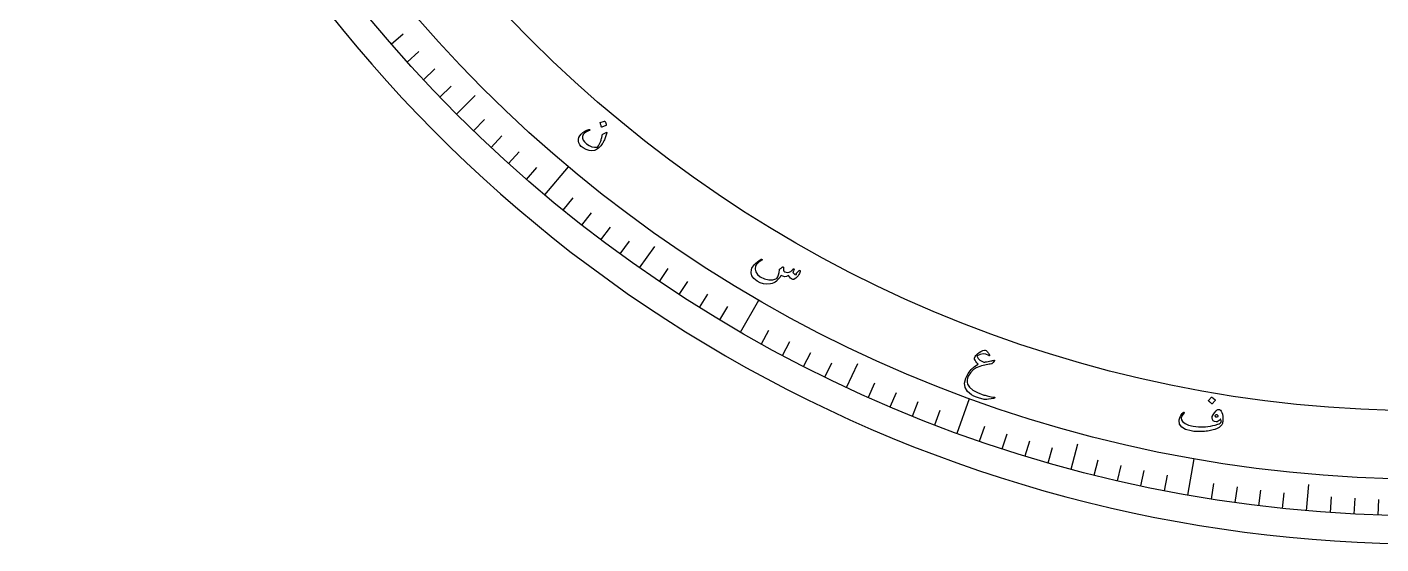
# Model space of a CAD drawing. Header units: millimetres. Extents: x -86 to 86, y -85 to 109.
# Drawn here: x -85 to -2.7, y -85 to -53.6 of the extents above; entities that cross this region are included whole.
import ezdxf

# ---------------------------------------------------------------- set-up
doc = ezdxf.new("R2010")
doc.units = ezdxf.units.MM
for name, color, linetype in [('CUT_OUTER', 1, 'Continuous'), ('ENGRAVE', 7, 'Continuous'), ('ENGRAVE_FINE', 8, 'Continuous'), ('TEXT', 5, 'Continuous')]:
    doc.layers.add(name, color=color, linetype=linetype)

msp = doc.modelspace()

# ---------------------------------------------------------------- linework, layer by layer
at = {"layer": 'CUT_OUTER'}
msp.add_arc((0.0001, -0.0001), 84.9999, 179.936691, 0.00008, dxfattribs=at)
at = {"layer": 'ENGRAVE'}
for points in [[(-58.902, -58.902), (-57.775, -57.775)], [(-53.5442, -63.8115), (-52.11, -62.1023)], [(-47.7789, -68.2354), (-46.8648, -66.9298)], [(-41.65, -72.1399), (-40.5344, -70.2076)], [(-35.2041, -75.4954), (-34.5306, -74.051)], [(-28.4903, -78.2764), (-27.7271, -76.1797)], [(-21.5596, -80.4616), (-21.1471, -78.9222)], [(-14.4649, -82.0345), (-14.0774, -79.8371)], [(-7.2601, -82.983), (-7.1212, -81.3953)]]:
    msp.add_lwpolyline(points, dxfattribs=at)
for radius in [83.3, 83.3, 81.0687, 76.925, 76.925]:
    msp.add_circle((0, 0), radius, dxfattribs=at)
at = {"layer": 'ENGRAVE_FINE'}
for points in [[(-62.8673, -54.6497), (-62.1456, -54.0224)], [(-61.904, -55.7386), (-61.1933, -55.0987)], [(-60.9218, -56.8105), (-60.2224, -56.1583)], [(-59.921, -57.865), (-59.2331, -57.2008)], [(-57.865, -59.921), (-57.2008, -59.2331)], [(-56.8105, -60.9218), (-56.1583, -60.2224)], [(-55.7386, -61.904), (-55.0987, -61.1933)], [(-54.6497, -62.8673), (-54.0224, -62.1456)], [(-52.4224, -64.7363), (-51.8206, -63.9931)], [(-51.2846, -65.6413), (-50.6959, -64.8878)], [(-50.1312, -66.5263), (-49.5557, -65.7626)], [(-48.9625, -67.3911), (-48.4004, -66.6175)], [(-46.5808, -69.0588), (-46.046, -68.2661)], [(-45.3684, -69.8613), (-44.8476, -69.0593)], [(-44.1423, -70.6424), (-43.6355, -69.8315)], [(-42.9027, -71.402), (-42.4102, -70.5824)], [(-40.3846, -72.8558), (-39.921, -72.0195)], [(-39.107, -73.5495), (-38.658, -72.7052)], [(-37.8174, -74.2208), (-37.3833, -73.3688)], [(-36.5163, -74.8695), (-36.0971, -74.0101)], [(-33.8812, -76.0983), (-33.4922, -75.2248)], [(-32.5479, -76.6781), (-32.1743, -75.7978)], [(-31.2047, -77.2344), (-30.8465, -76.3478)], [(-29.8521, -77.7672), (-29.5094, -76.8745)], [(-27.1198, -78.7617), (-26.8085, -77.8575)], [(-25.7411, -79.223), (-25.4456, -78.3136)], [(-24.3546, -79.6602), (-24.075, -78.7457)], [(-22.9606, -80.0731), (-22.697, -79.1539)], [(-20.1521, -80.8256), (-19.9208, -79.8978)], [(-18.7384, -81.165), (-18.5233, -80.2333)], [(-17.319, -81.4797), (-17.1202, -80.5443)], [(-15.8944, -81.7695), (-15.7119, -80.8309)], [(-13.031, -82.2744), (-12.8814, -81.33)], [(-11.5931, -82.4893), (-11.46, -81.5424)], [(-10.1517, -82.6791), (-10.0352, -81.73)], [(-8.7072, -82.8437), (-8.6073, -81.8927)], [(-5.8107, -83.0971), (-5.744, -82.1432)], [(-4.3596, -83.1858), (-4.3095, -82.2309)], [(-2.9071, -83.2493), (-2.8738, -82.2936)]]:
    msp.add_lwpolyline(points, dxfattribs=at)
at = {"layer": 'TEXT'}
for points in [[(-49.7803, -60.0442), (-49.7937, -60.1004), (-49.8092, -60.1578), (-49.8267, -60.2166), (-49.8463, -60.2766), (-49.8684, -60.3381), (-49.8936, -60.4009), (-49.9219, -60.4651), (-49.9533, -60.5308), (-49.9864, -60.5947), (-50.0218, -60.6559), (-50.0595, -60.7145), (-50.0994, -60.7705), (-50.1418, -60.824), (-50.1867, -60.8752), (-50.2342, -60.924), (-50.2842, -60.9704), (-50.341, -61.0157), (-50.3985, -61.0533), (-50.4568, -61.0833), (-50.5159, -61.1057), (-50.6775, -61.1341), (-50.8464, -61.1179), (-51.0222, -61.057), (-51.2049, -60.9512), (-51.3223, -60.8572), (-51.4102, -60.757), (-51.4686, -60.651), (-51.4975, -60.539), (-51.496, -60.4279), (-51.4682, -60.3199), (-51.4141, -60.2152), (-51.3337, -60.1137), (-51.2314, -60.0208), (-51.1178, -59.9447), (-50.9928, -59.8852), (-50.8566, -59.8424), (-50.8385, -59.8396), (-50.8247, -59.8413), (-50.8151, -59.8475), (-50.8097, -59.858), (-50.8082, -59.8719), (-50.8147, -59.884), (-50.8293, -59.8943), (-50.8518, -59.9029), (-51.0082, -59.9698), (-51.1257, -60.0499), (-51.2044, -60.1435), (-51.244, -60.2506), (-51.245, -60.3627), (-51.2072, -60.4753), (-51.1306, -60.5883), (-51.0152, -60.7015), (-50.8538, -60.812), (-50.688, -60.8841), (-50.5182, -60.9177), (-50.3444, -60.9128), (-50.3397, -60.9114), (-50.3345, -60.908), (-50.3286, -60.9027), (-50.322, -60.8954), (-50.2764, -60.8332), (-50.2319, -60.7538), (-50.1884, -60.657), (-50.1459, -60.5429), (-50.1264, -60.4839), (-50.1088, -60.4286), (-50.0932, -60.3768), (-50.0795, -60.3287), (-50.0681, -60.2841), (-50.0592, -60.2432), (-50.0528, -60.206), (-50.0489, -60.1724), (-50.0462, -60.1555), (-50.0413, -60.1418), (-50.0342, -60.1315), (-50.0249, -60.1245), (-49.8094, -60.0081), (-49.7944, -60.0033), (-49.7845, -60.0078), (-49.7798, -60.0214), (-49.7803, -60.0442)], [(-49.9151, -59.3315), (-49.9097, -59.3309), (-49.9042, -59.3326), (-49.8985, -59.3364), (-49.8927, -59.3423), (-49.8633, -59.3986), (-49.8399, -59.4568), (-49.8225, -59.5169), (-49.8111, -59.579), (-49.8114, -59.5868), (-49.8137, -59.5928), (-49.8181, -59.5972), (-49.8245, -59.5998), (-50.0836, -59.6873), (-50.0912, -59.6881), (-50.0973, -59.6848), (-50.1019, -59.6772), (-50.1048, -59.6654), (-50.1074, -59.6552), (-50.1118, -59.6395), (-50.118, -59.6183), (-50.126, -59.5915), (-50.136, -59.559), (-50.1484, -59.5204), (-50.1631, -59.4759), (-50.1802, -59.4253), (-50.1818, -59.4179), (-50.1812, -59.4124), (-50.1782, -59.4089), (-50.1729, -59.4073)], [(-38.0938, -68.4018), (-38.0826, -68.3927), (-38.0719, -68.3876), (-38.0618, -68.3866), (-38.0522, -68.3898), (-38.0418, -68.3973), (-38.0345, -68.4066), (-38.0304, -68.4177), (-38.0295, -68.4305), (-38.033, -68.4725), (-38.0452, -68.5201), (-38.0663, -68.5734), (-38.0962, -68.6324), (-38.1544, -68.7234), (-38.2217, -68.8033), (-38.2982, -68.8718), (-38.3839, -68.9291), (-38.4088, -68.9406), (-38.4325, -68.9469), (-38.4552, -68.9481), (-38.4768, -68.9442), (-38.5448, -68.9117), (-38.6089, -68.8606), (-38.6691, -68.7909), (-38.7255, -68.7026), (-38.8456, -68.7571), (-38.9606, -68.7734), (-39.0706, -68.7514), (-39.1752, -68.6912), (-39.2107, -68.7455), (-39.2465, -68.7968), (-39.2826, -68.8451), (-39.3189, -68.8903), (-39.3558, -68.9328), (-39.3933, -68.9729), (-39.4314, -69.0107), (-39.4703, -69.0461), (-39.5477, -69.1057), (-39.6332, -69.1528), (-39.7268, -69.1872), (-39.8284, -69.2088), (-40.0448, -69.2214), (-40.2528, -69.1975), (-40.4521, -69.1372), (-40.6425, -69.0406), (-40.8329, -68.8909), (-40.9531, -68.7219), (-41.003, -68.5341), (-40.9827, -68.3276), (-40.9583, -68.2635), (-40.9189, -68.194), (-40.8645, -68.1192), (-40.7952, -68.039), (-40.7114, -67.9559), (-40.6151, -67.8748), (-40.5062, -67.7959), (-40.3849, -67.719), (-40.3763, -67.7147), (-40.3679, -67.713), (-40.3597, -67.7139), (-40.3517, -67.7173), (-40.3447, -67.7224), (-40.3395, -67.7282), (-40.336, -67.7348), (-40.3343, -67.742), (-40.3353, -67.7506), (-40.3386, -67.7582), (-40.344, -67.7651), (-40.3516, -67.7711), (-40.5096, -67.8755), (-40.6272, -67.9687), (-40.7042, -68.0508), (-40.7404, -68.1219), (-40.7634, -68.3128), (-40.7228, -68.4855), (-40.6185, -68.64), (-40.4506, -68.7758), (-40.1833, -68.9105), (-39.9272, -68.9728), (-39.6828, -68.9627), (-39.4504, -68.8805), (-39.3897, -68.7733), (-39.3426, -68.6503), (-39.309, -68.5116), (-39.2888, -68.3572), (-39.288, -68.3409), (-39.285, -68.3275), (-39.2797, -68.3173), (-39.2723, -68.3101), (-39.2409, -68.2886), (-39.2112, -68.2685), (-39.1833, -68.2499), (-39.1571, -68.2328), (-39.1328, -68.2174), (-39.1107, -68.2041), (-39.0906, -68.1929), (-39.0726, -68.1839), (-39.0636, -68.1809), (-39.0563, -68.1817), (-39.0509, -68.1864), (-39.0472, -68.1949), (-39.0459, -68.2005), (-39.0445, -68.2088), (-39.0429, -68.2199), (-39.0412, -68.2337), (-39.0395, -68.2501), (-39.0384, -68.2689), (-39.0377, -68.2901), (-39.0375, -68.3137), (-39.0359, -68.3596), (-39.0324, -68.3944), (-39.0268, -68.4179), (-39.0192, -68.4302), (-38.9532, -68.4755), (-38.8771, -68.5031), (-38.791, -68.5128), (-38.6949, -68.5048), (-38.6519, -68.4876), (-38.5981, -68.4501), (-38.5332, -68.3923), (-38.4575, -68.3143), (-38.4503, -68.3069), (-38.4418, -68.302), (-38.4321, -68.2995), (-38.4211, -68.2995), (-38.4116, -68.3009), (-38.4036, -68.3041), (-38.397, -68.3091), (-38.3919, -68.316), (-38.3911, -68.3384), (-38.405, -68.372), (-38.4334, -68.4168), (-38.4765, -68.4727), (-38.4412, -68.5361), (-38.3958, -68.5901), (-38.3403, -68.6348), (-38.2747, -68.6701), (-38.2646, -68.65), (-38.2583, -68.6327), (-38.2556, -68.6181), (-38.2567, -68.6063), (-38.2589, -68.5945), (-38.2584, -68.5843), (-38.2553, -68.5755), (-38.2494, -68.5682)], [(-26.8285, -73.24), (-26.7793, -73.2441), (-26.7309, -73.2626), (-26.6832, -73.2955), (-26.6364, -73.3428), (-26.6138, -73.3706), (-26.5937, -73.3978), (-26.5759, -73.4244), (-26.5605, -73.4503), (-26.5474, -73.4753), (-26.5366, -73.4993), (-26.528, -73.5223), (-26.5216, -73.5443), (-26.5193, -73.5643), (-26.5265, -73.5736), (-26.5432, -73.572), (-26.5693, -73.5597), (-26.7364, -73.4861), (-26.9088, -73.4657), (-27.0867, -73.4985), (-27.2705, -73.5844), (-27.2775, -73.5918), (-27.2807, -73.6011), (-27.2802, -73.6121), (-27.2758, -73.625), (-27.2001, -73.7426), (-27.1058, -73.8366), (-26.9929, -73.907), (-26.8615, -73.9536), (-26.8362, -73.9575), (-26.8017, -73.9574), (-26.758, -73.9532), (-26.7052, -73.9449), (-26.6072, -73.9248), (-26.5207, -73.9069), (-26.4457, -73.8914), (-26.3822, -73.8782), (-26.3301, -73.8674), (-26.2894, -73.8591), (-26.2602, -73.8532), (-26.2424, -73.8498), (-26.2189, -73.8506), (-26.2097, -73.8605), (-26.2147, -73.8797), (-26.2339, -73.9082), (-26.2942, -73.9792), (-26.3432, -74.0307), (-26.3807, -74.0625), (-26.4068, -74.0748), (-26.4764, -74.0819), (-26.551, -74.0922), (-26.6307, -74.1057), (-26.7154, -74.1224), (-26.8053, -74.1423), (-26.9004, -74.1654), (-27.0006, -74.1916), (-27.1059, -74.2209), (-27.328, -74.3077), (-27.5196, -74.4345), (-27.6805, -74.6015), (-27.8105, -74.8089), (-27.8582, -74.9304), (-27.8807, -75.0515), (-27.878, -75.172), (-27.85, -75.2921), (-27.7382, -75.4802), (-27.5352, -75.6546), (-27.2409, -75.8145), (-26.8553, -75.9589), (-26.794, -75.9764), (-26.7275, -75.9941), (-26.6559, -76.012), (-26.5792, -76.0299), (-26.4975, -76.0476), (-26.4108, -76.065), (-26.3193, -76.0819), (-26.2228, -76.0983), (-26.2065, -76.1021), (-26.1952, -76.107), (-26.1888, -76.1131), (-26.1873, -76.1203), (-26.2121, -76.1446), (-26.2862, -76.169), (-26.4099, -76.1933), (-26.5831, -76.2172), (-26.6869, -76.2271), (-26.7759, -76.2302), (-26.8502, -76.2267), (-26.9096, -76.2165), (-27.1235, -76.1578), (-27.3133, -76.0923), (-27.479, -76.0204), (-27.6206, -75.9421), (-27.8658, -75.7357), (-28.0031, -75.4982), (-28.033, -75.2301), (-27.9559, -74.9317), (-27.8103, -74.6425), (-27.6355, -74.4046), (-27.4317, -74.2179), (-27.1992, -74.0821), (-27.2863, -73.9972), (-27.3535, -73.9188), (-27.4009, -73.8468), (-27.4285, -73.7813), (-27.4336, -73.7571), (-27.434, -73.7325), (-27.4299, -73.7076), (-27.4211, -73.6824), (-27.3862, -73.6188), (-27.3473, -73.5608), (-27.3044, -73.5084), (-27.2575, -73.4615), (-27.1469, -73.3731), (-27.0386, -73.3067), (-26.9325, -73.2624), (-26.8285, -73.24)], [(-13.0285, -76.0965), (-13.0242, -76.0933), (-13.0186, -76.092), (-13.0118, -76.0923), (-13.0038, -76.0945), (-12.9502, -76.1282), (-12.9008, -76.1665), (-12.8556, -76.2096), (-12.8146, -76.2574), (-12.811, -76.2642), (-12.81, -76.2706), (-12.8116, -76.2766), (-12.8157, -76.2821), (-12.9945, -76.4886), (-13.0006, -76.4932), (-13.0075, -76.4934), (-13.0153, -76.4892), (-13.0237, -76.4805), (-13.0311, -76.473), (-13.0428, -76.4617), (-13.0587, -76.4465), (-13.0791, -76.4274), (-13.104, -76.4045), (-13.1341, -76.3775), (-13.1691, -76.3465), (-13.2092, -76.3116), (-13.2143, -76.306), (-13.2165, -76.3009), (-13.2157, -76.2964), (-13.212, -76.2924)], [(-12.61, -76.833), (-12.5496, -76.8384), (-12.4941, -76.8714), (-12.4434, -76.9319), (-12.3974, -77.02), (-12.3615, -77.1308), (-12.341, -77.2592), (-12.3359, -77.4054), (-12.3464, -77.5693), (-12.354, -77.6282), (-12.3666, -77.682), (-12.3843, -77.7306), (-12.4069, -77.7743), (-12.4758, -77.8575), (-12.5707, -77.9323), (-12.6917, -77.9984), (-12.8388, -78.0558), (-12.9206, -78.0802), (-13.0046, -78.1019), (-13.0908, -78.1211), (-13.1791, -78.1377), (-13.2699, -78.1516), (-13.3631, -78.1629), (-13.4589, -78.1715), (-13.5573, -78.1774), (-13.6556, -78.1808), (-13.7515, -78.1821), (-13.8448, -78.1811), (-13.9356, -78.1779), (-14.0241, -78.1723), (-14.1104, -78.1641), (-14.1944, -78.1533), (-14.2762, -78.1398), (-14.6108, -78.0496), (-14.8435, -77.9145), (-14.974, -77.7353), (-15.0025, -77.5126), (-14.9952, -77.4636), (-14.9816, -77.4087), (-14.9619, -77.348), (-14.9359, -77.2815), (-14.9008, -77.2097), (-14.8583, -77.1417), (-14.8083, -77.0774), (-14.751, -77.0169), (-14.7429, -77.0102), (-14.7342, -77.006), (-14.7247, -77.0043), (-14.7145, -77.0051), (-14.7052, -77.0082), (-14.6983, -77.0137), (-14.6937, -77.0214), (-14.6916, -77.0314), (-14.6916, -77.0419), (-14.6938, -77.0513), (-14.6981, -77.0594), (-14.7045, -77.0664), (-14.8163, -77.2111), (-14.8696, -77.3428), (-14.8643, -77.4615), (-14.8, -77.5672), (-14.6377, -77.6952), (-14.4219, -77.793), (-14.1527, -77.8599), (-13.8305, -77.8956), (-13.6873, -77.9002), (-13.5428, -77.8978), (-13.3969, -77.8884), (-13.2498, -77.8719), (-13.1016, -77.8483), (-12.9526, -77.8176), (-12.8028, -77.7797), (-12.6523, -77.7347), (-12.5712, -77.7041), (-12.5078, -77.6671), (-12.462, -77.6237), (-12.4339, -77.574), (-12.4386, -77.5359), (-12.4499, -77.4999), (-12.4676, -77.466), (-12.4919, -77.4341), (-12.4951, -77.4322), (-12.4996, -77.4336), (-12.5053, -77.4383), (-12.5124, -77.4463), (-12.5672, -77.5094), (-12.6244, -77.5541), (-12.6842, -77.5806), (-12.7464, -77.5886), (-12.8551, -77.5723), (-12.9332, -77.5266), (-12.9808, -77.4517), (-12.9979, -77.3476), (-12.9827, -77.2608), (-12.9361, -77.1595), (-12.8582, -77.0435), (-12.7492, -76.9128), (-12.7166, -76.8814), (-12.6824, -76.8577), (-12.6469, -76.8415), (-12.61, -76.833)], [(-12.647, -77.2657), (-12.6337, -77.2539), (-12.6282, -77.2408), (-12.6307, -77.2264), (-12.6411, -77.2107), (-12.6868, -77.1694), (-12.7306, -77.154), (-12.7725, -77.1646), (-12.8125, -77.2011), (-12.819, -77.2133), (-12.8218, -77.2245), (-12.821, -77.2347), (-12.8165, -77.244), (-12.7788, -77.2779), (-12.738, -77.2928), (-12.6941, -77.2888), (-12.647, -77.2657)]]:
    msp.add_lwpolyline(points, close=True, dxfattribs=at)

doc.saveas('drawing.dxf')
